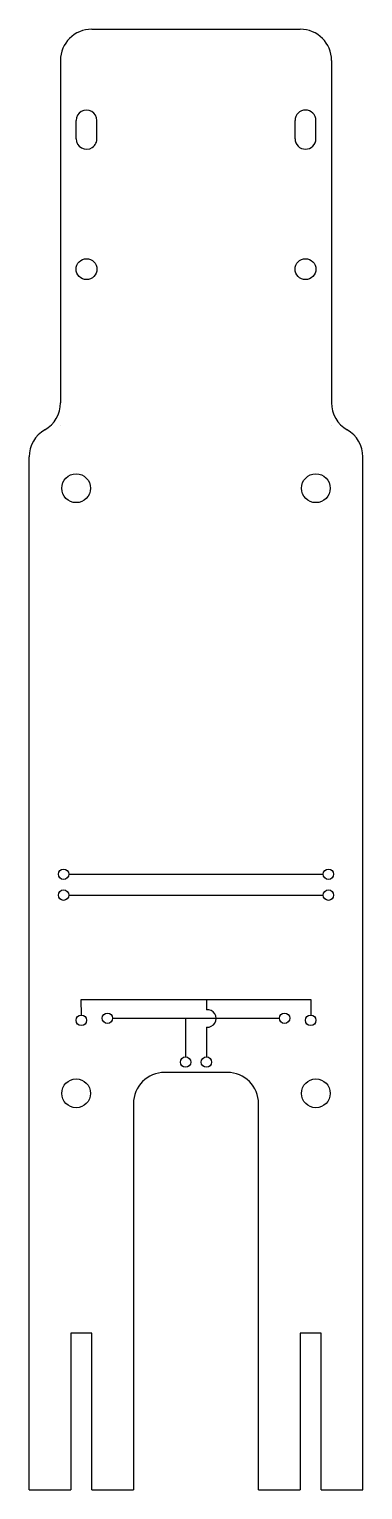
# Model space of a CAD drawing. Header units: millimetres. Extents: x 0 to 32, y 0 to 140.
import ezdxf

# ---------------------------------------------------------------- set-up
doc = ezdxf.new("R2010")
doc.units = ezdxf.units.MM
doc.layers.get('0').update_dxf_attribs({"lineweight": 25, "true_color": 0xffffff})

msp = doc.modelspace()

# ---------------------------------------------------------------- linework, layer by layer
for p, q in [((6, 140), (26, 140)), ((3, 137), (3, 104.2)), ((29, 137), (29, 104.2)), ((4.5, 129.5), (4.5, 131.25)), ((6.5, 129.59), (6.5, 131.25)), ((25.5, 129.5), (25.5, 131.25)), ((27.5, 129.5), (27.5, 131.25)), ((3, 102), (3, 102)), ((29, 102), (29, 102)), ((0, 0), (0, 99)), ((32, 0), (32, 99)), ((19, 40), (13, 40)), ((10, 37), (10, 0)), ((22, 0), (22, 37)), ((6, 15), (4, 15)), ((4, 15), (4, 0)), ((6, 0), (6, 15)), ((28, 15), (26, 15)), ((26, 15), (26, 0)), ((28, 0), (28, 15)), ((0, 0), (4, 0)), ((6, 0), (10, 0)), ((22, 0), (26, 0)), ((28, 0), (32, 0))]:
    msp.add_line(p, q)
at = {"color": 30, "true_color": 0xff7f00}
for p, q in [((3.8, 59), (28.2, 59)), ((3.8, 57), (28.2, 57)), ((5, 47), (27, 47)), ((17, 47), (17, 46)), ((27, 47), (27, 45.5)), ((8, 45.2), (24, 45.2)), ((15, 45.2), (15, 41.5)), ((17.01, 44.35), (17, 41.5))]:
    msp.add_line(p, q, dxfattribs=at)
at = {"color": 2, "true_color": 0xffff00}
msp.add_line((5.01, 45.5), (5, 47), dxfattribs=at)
for centre, radius in [((5.5, 117), 1), ((26.5, 117), 1), ((4.5, 96), 1.38), ((27.5, 96), 1.38), ((3.3, 59), 0.5), ((28.7, 59), 0.5), ((3.3, 57), 0.5), ((28.7, 57), 0.5), ((5, 45), 0.5), ((7.5, 45.2), 0.5), ((24.5, 45.2), 0.5), ((27, 45), 0.5), ((15, 41), 0.5), ((17, 41), 0.5), ((4.5, 38), 1.38), ((27.5, 38), 1.38)]:
    msp.add_circle(centre, radius)
for centre, radius, start, end in [((6, 137), 3, 90, 180), ((26, 137), 3, 0, 90), ((5.5, 131.25), 1, 359.8688, 180), ((26.5, 131.25), 1, 0, 180), ((5.5, 129.5), 1, 180, 5.0006), ((26.5, 129.5), 1, 180, 0), ((0, 104.2), 3, 300, 0), ((32, 104.2), 3, 180, 240), ((3, 99), 3, 120, 180), ((29, 99), 3, 0, 60), ((13, 37), 3, 90, 180), ((19, 37), 3, 0, 90)]:
    msp.add_arc(centre, radius, start, end)
at = {"color": 30, "true_color": 0xff7f00}
msp.add_arc((17.11, 45.18), 0.832, 263.1297, 97.7878, dxfattribs=at)

doc.saveas('drawing.dxf')
